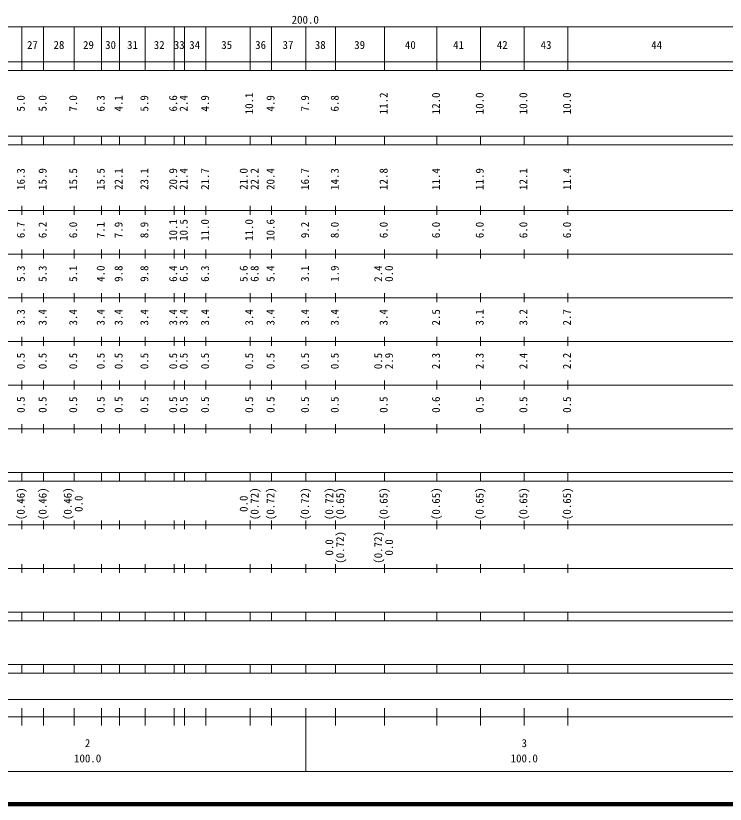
# Model space of a CAD drawing. Units: millimetres on the paper, enlarged 1000 times. Extents: x 40000 to 680000, y 20000 to 380000.
# Drawn here: x 201542 to 364034, y 20000 to 200558 of the extents above; entities that cross this region are included whole.
import ezdxf
from ezdxf.enums import TextEntityAlignment as Align

# ---------------------------------------------------------------- set-up
doc = ezdxf.new("R2010")
doc.units = ezdxf.units.MM
doc.header["$LTSCALE"] = 1000
doc.layers.add('M-TTL', color=2, linetype='Continuous', lineweight=140)
doc.layers.add('M-TTL-BAND', color=7, linetype='Continuous', lineweight=13)
doc.styles.add('ＭＳ ゴシック', font='')
doc.styles.get('ＭＳ ゴシック').set_extended_font_data('MS Gothic')

msp = doc.modelspace()

# ---------------------------------------------------------------- linework, layer by layer
at = {"layer": 'M-TTL'}
msp.add_line((40000, 20000), (680000, 20000), dxfattribs=at)
at = {"layer": 'M-TTL-BAND'}
for p, q in [((68000, 198000), (579000, 198000)), ((202900, 188000), (202900, 198000)), ((207900, 188000), (207900, 198000)), ((214900, 188000), (214900, 198000)), ((221200, 188000), (221200, 198000)), ((225300, 188000), (225300, 198000)), ((231200, 188000), (231200, 198000)), ((237800, 188000), (237800, 198000)), ((240200, 188000), (240200, 198000)), ((245100, 188000), (245100, 198000)), ((255200, 188000), (255200, 198000)), ((260100, 188000), (260100, 198000)), ((268000, 188000), (268000, 198000)), ((274800, 188000), (274800, 198000)), ((286000, 188000), (286000, 198000)), ((298000, 188000), (298000, 198000)), ((308000, 188000), (308000, 198000)), ((318000, 188000), (318000, 198000)), ((328000, 188000), (328000, 198000)), ((40000, 190000), (579000, 190000)), ((40000, 188000), (579000, 188000)), ((40000, 173000), (579000, 173000)), ((202900, 171000), (202900, 173000)), ((207900, 171000), (207900, 173000)), ((214900, 171000), (214900, 173000)), ((221200, 171000), (221200, 173000)), ((225300, 171000), (225300, 173000)), ((231200, 171000), (231200, 173000)), ((237800, 171000), (237800, 173000)), ((240200, 171000), (240200, 173000)), ((245100, 171000), (245100, 173000)), ((255200, 171000), (255200, 173000)), ((260100, 171000), (260100, 173000)), ((268000, 171000), (268000, 173000)), ((274800, 171000), (274800, 173000)), ((286000, 171000), (286000, 173000)), ((298000, 171000), (298000, 173000)), ((308000, 171000), (308000, 173000)), ((318000, 171000), (318000, 173000)), ((328000, 171000), (328000, 173000)), ((40000, 171000), (579000, 171000)), ((40000, 156000), (579000, 156000)), ((202900, 155000), (202900, 157000)), ((207900, 155000), (207900, 157000)), ((214900, 155000), (214900, 157000)), ((221200, 155000), (221200, 157000)), ((225300, 155000), (225300, 157000)), ((231200, 155000), (231200, 157000)), ((237800, 155000), (237800, 157000)), ((240200, 155000), (240200, 157000)), ((245100, 155000), (245100, 157000)), ((255200, 155000), (255200, 157000)), ((260100, 155000), (260100, 157000)), ((268000, 155000), (268000, 157000)), ((274800, 155000), (274800, 157000)), ((286000, 155000), (286000, 157000)), ((298000, 155000), (298000, 157000)), ((308000, 155000), (308000, 157000)), ((318000, 155000), (318000, 157000)), ((328000, 155000), (328000, 157000)), ((202900, 145000), (202900, 147000)), ((207900, 145000), (207900, 147000)), ((214900, 145000), (214900, 147000)), ((221200, 145000), (221200, 147000)), ((225300, 145000), (225300, 147000)), ((231200, 145000), (231200, 147000)), ((237800, 145000), (237800, 147000)), ((240200, 145000), (240200, 147000)), ((245100, 145000), (245100, 147000)), ((255200, 145000), (255200, 147000)), ((260100, 145000), (260100, 147000)), ((268000, 145000), (268000, 147000)), ((274800, 145000), (274800, 147000)), ((286000, 145000), (286000, 147000)), ((298000, 145000), (298000, 147000)), ((308000, 145000), (308000, 147000)), ((318000, 145000), (318000, 147000)), ((328000, 145000), (328000, 147000)), ((46000, 146000), (579000, 146000)), ((52000, 136000), (579000, 136000)), ((202900, 135000), (202900, 137000)), ((207900, 135000), (207900, 137000)), ((214900, 135000), (214900, 137000)), ((221200, 135000), (221200, 137000)), ((225300, 135000), (225300, 137000)), ((231200, 135000), (231200, 137000)), ((237800, 135000), (237800, 137000)), ((240200, 135000), (240200, 137000)), ((245100, 135000), (245100, 137000)), ((255200, 135000), (255200, 137000)), ((260100, 135000), (260100, 137000)), ((268000, 135000), (268000, 137000)), ((274800, 135000), (274800, 137000)), ((286000, 135000), (286000, 137000)), ((298000, 135000), (298000, 137000)), ((308000, 135000), (308000, 137000)), ((318000, 135000), (318000, 137000)), ((328000, 135000), (328000, 137000)), ((202900, 125000), (202900, 127000)), ((207900, 125000), (207900, 127000)), ((214900, 125000), (214900, 127000)), ((221200, 125000), (221200, 127000)), ((225300, 125000), (225300, 127000)), ((231200, 125000), (231200, 127000)), ((237800, 125000), (237800, 127000)), ((240200, 125000), (240200, 127000)), ((245100, 125000), (245100, 127000)), ((255200, 125000), (255200, 127000)), ((260100, 125000), (260100, 127000)), ((268000, 125000), (268000, 127000)), ((274800, 125000), (274800, 127000)), ((286000, 125000), (286000, 127000)), ((298000, 125000), (298000, 127000)), ((308000, 125000), (308000, 127000)), ((318000, 125000), (318000, 127000)), ((328000, 125000), (328000, 127000)), ((46000, 126000), (579000, 126000)), ((52000, 116000), (579000, 116000)), ((202900, 115000), (202900, 117000)), ((207900, 115000), (207900, 117000)), ((214900, 115000), (214900, 117000)), ((221200, 115000), (221200, 117000)), ((225300, 115000), (225300, 117000)), ((231200, 115000), (231200, 117000)), ((237800, 115000), (237800, 117000)), ((240200, 115000), (240200, 117000)), ((245100, 115000), (245100, 117000)), ((255200, 115000), (255200, 117000)), ((260100, 115000), (260100, 117000)), ((268000, 115000), (268000, 117000)), ((274800, 115000), (274800, 117000)), ((286000, 115000), (286000, 117000)), ((298000, 115000), (298000, 117000)), ((308000, 115000), (308000, 117000)), ((318000, 115000), (318000, 117000)), ((328000, 115000), (328000, 117000)), ((202900, 105000), (202900, 107000)), ((207900, 105000), (207900, 107000)), ((214900, 105000), (214900, 107000)), ((221200, 105000), (221200, 107000)), ((225300, 105000), (225300, 107000)), ((231200, 105000), (231200, 107000)), ((237800, 105000), (237800, 107000)), ((240200, 105000), (240200, 107000)), ((245100, 105000), (245100, 107000)), ((255200, 105000), (255200, 107000)), ((260100, 105000), (260100, 107000)), ((268000, 105000), (268000, 107000)), ((274800, 105000), (274800, 107000)), ((286000, 105000), (286000, 107000)), ((298000, 105000), (298000, 107000)), ((308000, 105000), (308000, 107000)), ((318000, 105000), (318000, 107000)), ((328000, 105000), (328000, 107000)), ((46000, 106000), (579000, 106000)), ((40000, 96000), (579000, 96000)), ((202900, 94000), (202900, 96000)), ((207900, 94000), (207900, 96000)), ((214900, 94000), (214900, 96000)), ((221200, 94000), (221200, 96000)), ((225300, 94000), (225300, 96000)), ((231200, 94000), (231200, 96000)), ((237800, 94000), (237800, 96000)), ((240200, 94000), (240200, 96000)), ((245100, 94000), (245100, 96000)), ((255200, 94000), (255200, 96000)), ((260100, 94000), (260100, 96000)), ((268000, 94000), (268000, 96000)), ((274800, 94000), (274800, 96000)), ((286000, 94000), (286000, 96000)), ((298000, 94000), (298000, 96000)), ((308000, 94000), (308000, 96000)), ((318000, 94000), (318000, 96000)), ((328000, 94000), (328000, 96000)), ((40000, 94000), (579000, 94000)), ((202900, 83000), (202900, 85000)), ((207900, 83000), (207900, 85000)), ((214900, 83000), (214900, 85000)), ((221200, 83000), (221200, 85000)), ((225300, 83000), (225300, 85000)), ((231200, 83000), (231200, 85000)), ((237800, 83000), (237800, 85000)), ((240200, 83000), (240200, 85000)), ((245100, 83000), (245100, 85000)), ((255200, 83000), (255200, 85000)), ((260100, 83000), (260100, 85000)), ((268000, 83000), (268000, 85000)), ((274800, 83000), (274800, 85000)), ((286000, 83000), (286000, 85000)), ((298000, 83000), (298000, 85000)), ((308000, 83000), (308000, 85000)), ((318000, 83000), (318000, 85000)), ((328000, 83000), (328000, 85000)), ((49000, 84000), (579000, 84000)), ((202900, 73000), (202900, 75000)), ((207900, 73000), (207900, 75000)), ((214900, 73000), (214900, 75000)), ((221200, 73000), (221200, 75000)), ((225300, 73000), (225300, 75000)), ((231200, 73000), (231200, 75000)), ((237800, 73000), (237800, 75000)), ((240200, 73000), (240200, 75000)), ((245100, 73000), (245100, 75000)), ((255200, 73000), (255200, 75000)), ((260100, 73000), (260100, 75000)), ((268000, 73000), (268000, 75000)), ((274800, 73000), (274800, 75000)), ((286000, 73000), (286000, 75000)), ((298000, 73000), (298000, 75000)), ((308000, 73000), (308000, 75000)), ((318000, 73000), (318000, 75000)), ((328000, 73000), (328000, 75000)), ((40000, 74000), (579000, 74000)), ((40000, 64000), (579000, 64000)), ((202900, 62000), (202900, 64000)), ((207900, 62000), (207900, 64000)), ((214900, 62000), (214900, 64000)), ((221200, 62000), (221200, 64000)), ((225300, 62000), (225300, 64000)), ((231200, 62000), (231200, 64000)), ((237800, 62000), (237800, 64000)), ((240200, 62000), (240200, 64000)), ((245100, 62000), (245100, 64000)), ((255200, 62000), (255200, 64000)), ((260100, 62000), (260100, 64000)), ((268000, 62000), (268000, 64000)), ((274800, 62000), (274800, 64000)), ((286000, 62000), (286000, 64000)), ((298000, 62000), (298000, 64000)), ((308000, 62000), (308000, 64000)), ((318000, 62000), (318000, 64000)), ((328000, 62000), (328000, 64000)), ((40000, 62000), (579000, 62000)), ((40000, 52000), (579000, 52000)), ((202900, 50000), (202900, 52000)), ((207900, 50000), (207900, 52000)), ((214900, 50000), (214900, 52000)), ((221200, 50000), (221200, 52000)), ((225300, 50000), (225300, 52000)), ((231200, 50000), (231200, 52000)), ((237800, 50000), (237800, 52000)), ((240200, 50000), (240200, 52000)), ((245100, 50000), (245100, 52000)), ((255200, 50000), (255200, 52000)), ((260100, 50000), (260100, 52000)), ((268000, 50000), (268000, 52000)), ((274800, 50000), (274800, 52000)), ((286000, 50000), (286000, 52000)), ((298000, 50000), (298000, 52000)), ((308000, 50000), (308000, 52000)), ((318000, 50000), (318000, 52000)), ((328000, 50000), (328000, 52000)), ((40000, 50000), (579000, 50000)), ((71000, 44000), (564000, 44000)), ((202900, 38000), (202900, 42000)), ((207900, 38000), (207900, 42000)), ((214900, 38000), (214900, 42000)), ((221200, 38000), (221200, 42000)), ((225300, 38000), (225300, 42000)), ((231200, 38000), (231200, 42000)), ((237800, 38000), (237800, 42000)), ((240200, 38000), (240200, 42000)), ((245100, 38000), (245100, 42000)), ((255200, 38000), (255200, 42000)), ((260100, 38000), (260100, 42000)), ((268000, 27500), (268000, 42000)), ((274800, 38000), (274800, 42000)), ((286000, 38000), (286000, 42000)), ((298000, 38000), (298000, 42000)), ((308000, 38000), (308000, 42000)), ((318000, 38000), (318000, 42000)), ((328000, 38000), (328000, 42000)), ((40000, 40000), (579000, 40000)), ((68000, 27500), (579000, 27500))]:
    msp.add_line(p, q, dxfattribs=at)

# ---------------------------------------------------------------- texts
at = {"layer": 'M-TTL-BAND', "style": 'ＭＳ ゴシック'}
for s, p in [('200.0', (267844, 198195)), ('27', (205366, 192405)), ('28', (211435, 192405)), ('29', (218189, 192405)), ('30', (223256, 192405)), ('31', (228269, 192405)), ('32', (234390, 192405)), ('33', (238982, 192405)), ('34', (242517, 192405)), ('35', (249853, 192405)), ('36', (257610, 192405)), ('37', (263890, 192405)), ('38', (271278, 192405)), ('39', (280302, 192405)), ('40', (291912, 192405)), ('41', (302942, 192405)), ('42', (312968, 192405)), ('43', (322995, 192405)), ('44', (348329, 192405)), ('2', (218000, 32523)), ('3', (318000, 32523)), ('100.0', (218000, 29033)), ('100.0', (318000, 29033))]:
    msp.add_text(s, height=1833, dxfattribs=at).set_placement(p, align=Align.BOTTOM_CENTER)
for s, p in [('10.1', (256450, 180500)), ('11.2', (287250, 180500)), ('12.0', (299250, 180500)), ('10.0', (309250, 180500)), ('10.0', (319250, 180500)), ('10.0', (329250, 180500)), ('5.0', (204150, 180500)), ('5.0', (209150, 180500)), ('7.0', (216150, 180500)), ('6.3', (222450, 180500)), ('4.1', (226550, 180500)), ('5.9', (232450, 180500)), ('6.6', (239050, 180500)), ('2.4', (241450, 180500)), ('4.9', (246350, 180500)), ('4.9', (261350, 180500)), ('7.9', (269250, 180500)), ('6.8', (276050, 180500)), ('16.3', (204150, 163174)), ('15.9', (209150, 163174)), ('15.5', (216150, 163174)), ('15.5', (222450, 163174)), ('22.1', (226550, 163174)), ('23.1', (232450, 163174)), ('20.9', (239050, 163174)), ('21.4', (241450, 163174)), ('21.7', (246350, 163174)), ('21.0', (255200, 163174)), ('22.2', (257700, 163174)), ('20.4', (261350, 163174)), ('16.7', (269250, 163174)), ('14.3', (276050, 163174)), ('12.8', (287250, 163174)), ('11.4', (299250, 163174)), ('11.9', (309250, 163174)), ('12.1', (319250, 163174)), ('11.4', (329250, 163174)), ('10.1', (239050, 151500)), ('10.5', (241450, 151500)), ('11.0', (246350, 151500)), ('11.0', (256450, 151500)), ('10.6', (261350, 151500)), ('6.7', (204150, 151500)), ('6.2', (209150, 151500)), ('6.0', (216150, 151500)), ('7.1', (222450, 151500)), ('7.9', (226550, 151500)), ('8.9', (232450, 151500)), ('9.2', (269250, 151500)), ('8.0', (276050, 151500)), ('6.0', (287250, 151500)), ('6.0', (299250, 151500)), ('6.0', (309250, 151500)), ('6.0', (319250, 151500)), ('6.0', (329250, 151500)), ('5.3', (204150, 141500)), ('5.3', (209150, 141500)), ('5.1', (216150, 141500)), ('4.0', (222450, 141500)), ('9.8', (226550, 141500)), ('9.8', (232450, 141500)), ('6.4', (239050, 141500)), ('6.5', (241450, 141500)), ('6.3', (246350, 141500)), ('5.6', (255200, 141500)), ('6.8', (257700, 141500)), ('5.4', (261350, 141500)), ('3.1', (269250, 141500)), ('1.9', (276050, 141500)), ('2.4', (286000, 141500)), ('0.0', (288500, 141500)), ('3.3', (204150, 131500)), ('3.4', (209150, 131500)), ('3.4', (216150, 131500)), ('3.4', (222450, 131500)), ('3.4', (226550, 131500)), ('3.4', (232450, 131500)), ('3.4', (239050, 131500)), ('3.4', (241450, 131500)), ('3.4', (246350, 131500)), ('3.4', (256450, 131500)), ('3.4', (261350, 131500)), ('3.4', (269250, 131500)), ('3.4', (276050, 131500)), ('3.4', (287250, 131500)), ('2.5', (299250, 131500)), ('3.1', (309250, 131500)), ('3.2', (319250, 131500)), ('2.7', (329250, 131500)), ('0.5', (204150, 121500)), ('0.5', (209150, 121500)), ('0.5', (216150, 121500)), ('0.5', (222450, 121500)), ('0.5', (226550, 121500)), ('0.5', (232450, 121500)), ('0.5', (239050, 121500)), ('0.5', (241450, 121500)), ('0.5', (246350, 121500)), ('0.5', (256450, 121500)), ('0.5', (261350, 121500)), ('0.5', (269250, 121500)), ('0.5', (276050, 121500)), ('0.5', (286000, 121500)), ('2.9', (288500, 121500)), ('2.3', (299250, 121500)), ('2.3', (309250, 121500)), ('2.4', (319250, 121500)), ('2.2', (329250, 121500)), ('0.5', (204150, 111500)), ('0.5', (209150, 111500)), ('0.5', (216150, 111500)), ('0.5', (222450, 111500)), ('0.5', (226550, 111500)), ('0.5', (232450, 111500)), ('0.5', (239050, 111500)), ('0.5', (241450, 111500)), ('0.5', (246350, 111500)), ('0.5', (256450, 111500)), ('0.5', (261350, 111500)), ('0.5', (269250, 111500)), ('0.5', (276050, 111500)), ('0.5', (287250, 111500)), ('0.6', (299250, 111500)), ('0.5', (309250, 111500)), ('0.5', (319250, 111500)), ('0.5', (329250, 111500)), ('(0.46)', (204150, 88810)), ('(0.46)', (209150, 88810)), ('(0.46)', (214900, 88810)), ('(0.72)', (257700, 88810)), ('(0.72)', (261350, 88810)), ('(0.72)', (269250, 88810)), ('(0.72)', (274800, 88810)), ('(0.65)', (277300, 88810)), ('(0.65)', (287250, 88810)), ('(0.65)', (299250, 88810)), ('(0.65)', (309250, 88810)), ('(0.65)', (319250, 88810)), ('(0.65)', (329250, 88810)), ('0.0', (217400, 88810)), ('0.0', (255200, 88810)), ('(0.72)', (277300, 78810)), ('(0.72)', (286000, 78810)), ('0.0', (274800, 78810)), ('0.0', (288500, 78810))]:
    msp.add_text(s, height=1833, rotation=90, dxfattribs=at).set_placement(p, align=Align.BOTTOM_CENTER)

doc.saveas('drawing.dxf')
